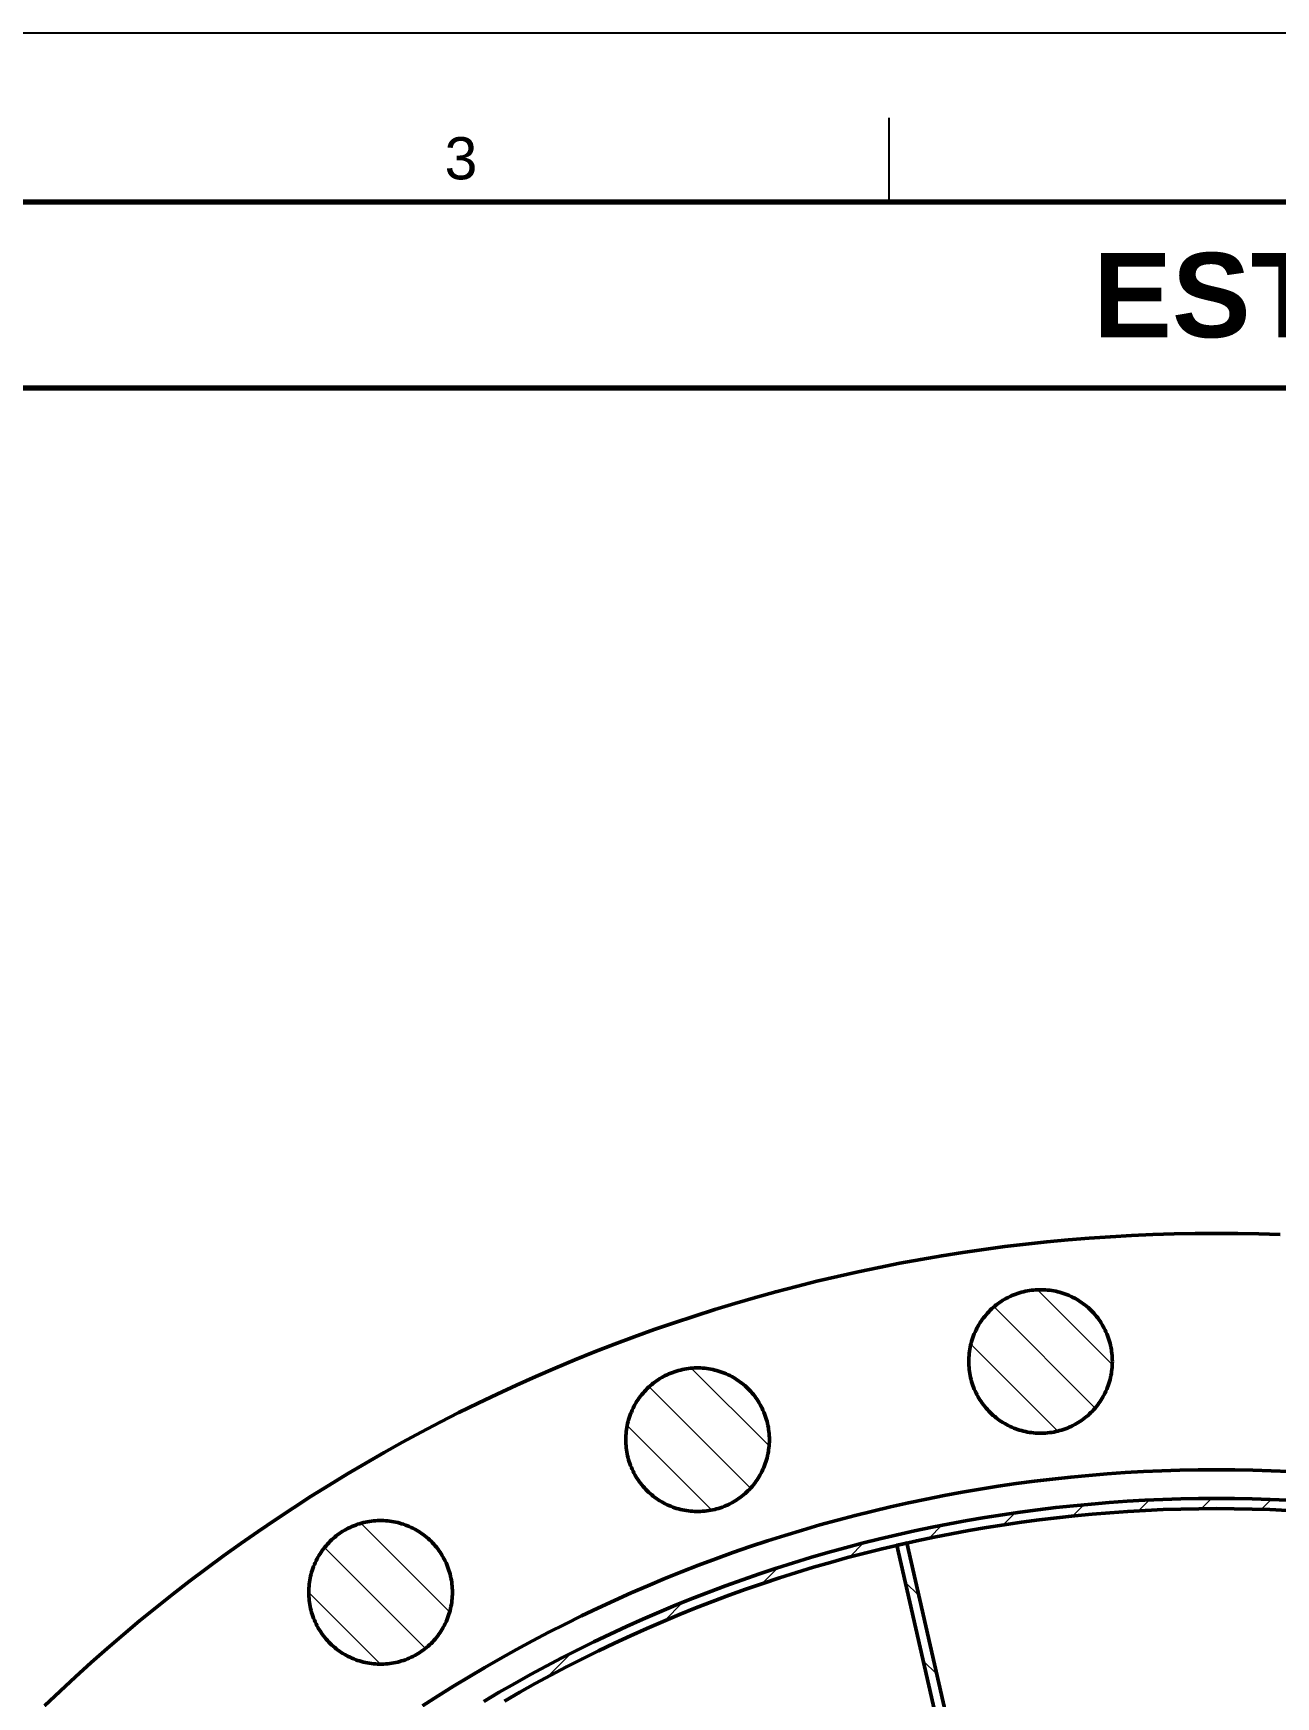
# Model space of a CAD drawing. Header units: millimetres. Extents: x 0 to 841, y 0 to 594.
# Drawn here: x 121.4 to 194.9, y 495.5 to 594 of the extents above; entities that cross this region are included whole.
import ezdxf
from ezdxf.enums import TextEntityAlignment as Align

# ---------------------------------------------------------------- set-up
doc = ezdxf.new("R2010")
doc.units = ezdxf.units.MM
for name, color, linetype, lineweight in [('ACH', 7, 'CONTINUOUS', 13), ('FINA', 7, 'CONTINUOUS', 25), ('MARCO', 7, 'CONTINUOUS', 70), ('TXT', 7, 'CONTINUOUS', 25), ('VIS', 7, 'CONTINUOUS', 50)]:
    doc.layers.add(name, color=color, linetype=linetype, lineweight=lineweight)
doc.styles.add('STD', font='LiberationSans-Regular.ttf')
doc.styles.add('STDB', font='LiberationSans-Bold.ttf')

msp = doc.modelspace()

# ---------------------------------------------------------------- hatches: boundary and pattern name
at = {"layer": 'ACH'}
h = msp.add_hatch(dxfattribs=at)
h.set_pattern_fill('ANSI31', scale=0.8, angle=90)
h.paths.add_polyline_path([(185.278, 515.364), (185.276, 515.244), (185.271, 515.124), (185.263, 515.004), (185.251, 514.884), (185.236, 514.765), (185.217, 514.646), (185.195, 514.528), (185.17, 514.41), (185.141, 514.294), (185.109, 514.178), (185.074, 514.063), (185.035, 513.949), (184.994, 513.836), (184.949, 513.724), (184.901, 513.614), (184.85, 513.505), (184.795, 513.398), (184.738, 513.292), (184.678, 513.188), (184.615, 513.085), (184.549, 512.985), (184.48, 512.886), (184.409, 512.789), (184.335, 512.695), (184.258, 512.602), (184.178, 512.512), (184.096, 512.424), (184.012, 512.338), (183.925, 512.255), (183.836, 512.174), (183.744, 512.096), (183.651, 512.02), (183.555, 511.947), (183.457, 511.877), (183.358, 511.81), (183.256, 511.745), (183.153, 511.684), (183.048, 511.625), (182.941, 511.57), (182.833, 511.517), (182.724, 511.467), (182.613, 511.421), (182.5, 511.378), (182.387, 511.338), (182.272, 511.301), (182.157, 511.267), (182.041, 511.237), (181.923, 511.21), (181.805, 511.186), (181.687, 511.166), (181.568, 511.149), (181.448, 511.135), (181.328, 511.125), (181.208, 511.118), (181.088, 511.115), (180.968, 511.115), (180.848, 511.118), (180.728, 511.125), (180.608, 511.135), (180.488, 511.149), (180.369, 511.166), (180.251, 511.186), (180.133, 511.21), (180.015, 511.237), (179.899, 511.267), (179.783, 511.301), (179.669, 511.338), (179.556, 511.378), (179.443, 511.421), (179.332, 511.467), (179.223, 511.517), (179.115, 511.57), (179.008, 511.625), (178.903, 511.684), (178.8, 511.745), (178.698, 511.81), (178.599, 511.877), (178.501, 511.947), (178.405, 512.02), (178.312, 512.096), (178.22, 512.174), (178.131, 512.255), (178.044, 512.338), (177.96, 512.424), (177.878, 512.512), (177.798, 512.602), (177.721, 512.695), (177.647, 512.789), (177.576, 512.886), (177.507, 512.985), (177.441, 513.085), (177.378, 513.188), (177.318, 513.292), (177.261, 513.398), (177.206, 513.505), (177.155, 513.614), (177.107, 513.724), (177.062, 513.836), (177.021, 513.949), (176.982, 514.063), (176.947, 514.178), (176.915, 514.294), (176.886, 514.41), (176.861, 514.528), (176.839, 514.646), (176.82, 514.765), (176.805, 514.884), (176.793, 515.004), (176.785, 515.124), (176.78, 515.244), (176.778, 515.364), (176.78, 515.485), (176.785, 515.605), (176.793, 515.725), (176.805, 515.845), (176.82, 515.964), (176.839, 516.083), (176.861, 516.201), (176.886, 516.319), (176.915, 516.435), (176.947, 516.551), (176.982, 516.666), (177.021, 516.78), (177.062, 516.893), (177.107, 517.005), (177.155, 517.115), (177.206, 517.224), (177.261, 517.331), (177.318, 517.437), (177.378, 517.541), (177.441, 517.644), (177.507, 517.744), (177.576, 517.843), (177.647, 517.94), (177.721, 518.034), (177.798, 518.127), (177.878, 518.217), (177.96, 518.305), (178.044, 518.391), (178.131, 518.474), (178.22, 518.555), (178.312, 518.633), (178.405, 518.709), (178.501, 518.781), (178.599, 518.852), (178.698, 518.919), (178.8, 518.983), (178.903, 519.045), (179.008, 519.104), (179.115, 519.159), (179.223, 519.212), (179.332, 519.262), (179.443, 519.308), (179.556, 519.351), (179.669, 519.391), (179.783, 519.428), (179.899, 519.462), (180.015, 519.492), (180.133, 519.519), (180.251, 519.543), (180.369, 519.563), (180.488, 519.58), (180.608, 519.594), (180.728, 519.604), (180.848, 519.611), (180.968, 519.614), (181.088, 519.614), (181.208, 519.611), (181.328, 519.604), (181.448, 519.594), (181.568, 519.58), (181.687, 519.563), (181.805, 519.543), (181.923, 519.519), (182.041, 519.492), (182.157, 519.462), (182.272, 519.428), (182.387, 519.391), (182.5, 519.351), (182.613, 519.308), (182.724, 519.262), (182.833, 519.212), (182.941, 519.159), (183.048, 519.104), (183.153, 519.045), (183.256, 518.983), (183.358, 518.919), (183.457, 518.852), (183.555, 518.781), (183.651, 518.709), (183.744, 518.633), (183.836, 518.555), (183.925, 518.474), (184.012, 518.391), (184.096, 518.305), (184.178, 518.217), (184.258, 518.127), (184.335, 518.034), (184.409, 517.94), (184.48, 517.843), (184.549, 517.744), (184.615, 517.644), (184.678, 517.541), (184.738, 517.437), (184.795, 517.331), (184.85, 517.224), (184.901, 517.115), (184.949, 517.005), (184.994, 516.893), (185.035, 516.78), (185.074, 516.666), (185.109, 516.551), (185.141, 516.435), (185.17, 516.319), (185.195, 516.201), (185.217, 516.083), (185.236, 515.964), (185.251, 515.845), (185.263, 515.725), (185.271, 515.605), (185.276, 515.485)])
h = msp.add_hatch(dxfattribs=at)
h.set_pattern_fill('ANSI31', scale=0.8, angle=90)
h.paths.add_polyline_path([(164.975, 510.73), (164.973, 510.61), (164.968, 510.49), (164.959, 510.37), (164.948, 510.25), (164.932, 510.131), (164.914, 510.012), (164.892, 509.894), (164.866, 509.776), (164.838, 509.659), (164.806, 509.544), (164.77, 509.429), (164.732, 509.315), (164.69, 509.202), (164.645, 509.09), (164.597, 508.98), (164.546, 508.871), (164.492, 508.764), (164.435, 508.658), (164.375, 508.554), (164.312, 508.451), (164.246, 508.351), (164.177, 508.252), (164.106, 508.155), (164.031, 508.06), (163.954, 507.968), (163.875, 507.878), (163.793, 507.79), (163.709, 507.704), (163.622, 507.621), (163.533, 507.54), (163.441, 507.462), (163.348, 507.386), (163.252, 507.313), (163.154, 507.243), (163.055, 507.176), (162.953, 507.111), (162.85, 507.05), (162.745, 506.991), (162.638, 506.935), (162.53, 506.883), (162.42, 506.833), (162.309, 506.787), (162.197, 506.744), (162.084, 506.704), (161.969, 506.667), (161.854, 506.633), (161.737, 506.603), (161.62, 506.576), (161.502, 506.552), (161.384, 506.532), (161.265, 506.515), (161.145, 506.501), (161.025, 506.491), (160.905, 506.484), (160.785, 506.481), (160.665, 506.481), (160.544, 506.484), (160.424, 506.491), (160.304, 506.501), (160.185, 506.515), (160.066, 506.532), (159.947, 506.552), (159.829, 506.576), (159.712, 506.603), (159.596, 506.633), (159.48, 506.667), (159.366, 506.704), (159.252, 506.744), (159.14, 506.787), (159.029, 506.833), (158.92, 506.883), (158.811, 506.935), (158.705, 506.991), (158.6, 507.05), (158.496, 507.111), (158.395, 507.176), (158.295, 507.243), (158.198, 507.313), (158.102, 507.386), (158.008, 507.462), (157.917, 507.54), (157.828, 507.621), (157.741, 507.704), (157.656, 507.79), (157.574, 507.878), (157.495, 507.968), (157.418, 508.06), (157.344, 508.155), (157.272, 508.252), (157.204, 508.351), (157.138, 508.451), (157.075, 508.554), (157.014, 508.658), (156.957, 508.764), (156.903, 508.871), (156.852, 508.98), (156.804, 509.09), (156.759, 509.202), (156.717, 509.315), (156.679, 509.429), (156.644, 509.544), (156.612, 509.659), (156.583, 509.776), (156.558, 509.894), (156.536, 510.012), (156.517, 510.131), (156.502, 510.25), (156.49, 510.37), (156.482, 510.49), (156.476, 510.61), (156.475, 510.73), (156.476, 510.851), (156.482, 510.971), (156.49, 511.091), (156.502, 511.211), (156.517, 511.33), (156.536, 511.449), (156.558, 511.567), (156.583, 511.684), (156.612, 511.801), (156.644, 511.917), (156.679, 512.032), (156.717, 512.146), (156.759, 512.259), (156.804, 512.371), (156.852, 512.481), (156.903, 512.59), (156.957, 512.697), (157.014, 512.803), (157.075, 512.907), (157.138, 513.01), (157.204, 513.11), (157.272, 513.209), (157.344, 513.306), (157.418, 513.4), (157.495, 513.493), (157.574, 513.583), (157.656, 513.671), (157.741, 513.757), (157.828, 513.84), (157.917, 513.921), (158.008, 513.999), (158.102, 514.074), (158.198, 514.147), (158.295, 514.218), (158.395, 514.285), (158.496, 514.349), (158.6, 514.411), (158.705, 514.47), (158.811, 514.525), (158.92, 514.578), (159.029, 514.628), (159.14, 514.674), (159.252, 514.717), (159.366, 514.757), (159.48, 514.794), (159.596, 514.828), (159.712, 514.858), (159.829, 514.885), (159.947, 514.909), (160.066, 514.929), (160.185, 514.946), (160.304, 514.96), (160.424, 514.97), (160.544, 514.977), (160.665, 514.98), (160.785, 514.98), (160.905, 514.977), (161.025, 514.97), (161.145, 514.96), (161.265, 514.946), (161.384, 514.929), (161.502, 514.909), (161.62, 514.885), (161.737, 514.858), (161.854, 514.828), (161.969, 514.794), (162.084, 514.757), (162.197, 514.717), (162.309, 514.674), (162.42, 514.628), (162.53, 514.578), (162.638, 514.525), (162.745, 514.47), (162.85, 514.411), (162.953, 514.349), (163.055, 514.285), (163.154, 514.218), (163.252, 514.147), (163.348, 514.074), (163.441, 513.999), (163.533, 513.921), (163.622, 513.84), (163.709, 513.757), (163.793, 513.671), (163.875, 513.583), (163.954, 513.493), (164.031, 513.4), (164.106, 513.306), (164.177, 513.209), (164.246, 513.11), (164.312, 513.01), (164.375, 512.907), (164.435, 512.803), (164.492, 512.697), (164.546, 512.59), (164.597, 512.481), (164.645, 512.371), (164.69, 512.259), (164.732, 512.146), (164.77, 512.032), (164.806, 511.917), (164.838, 511.801), (164.866, 511.684), (164.892, 511.567), (164.914, 511.449), (164.932, 511.33), (164.948, 511.211), (164.959, 511.091), (164.968, 510.971), (164.973, 510.851)])
h = msp.add_hatch(dxfattribs=at)
h.set_pattern_fill('ANSI31', scale=0.8)
h.paths.add_polyline_path([(275.741, 422.949), (275.73, 421.625), (275.699, 420.301), (275.647, 418.978), (275.574, 417.656), (275.481, 416.335), (275.367, 415.016), (275.232, 413.699), (275.076, 412.384), (274.9, 411.071), (274.703, 409.762), (274.485, 408.456), (274.247, 407.153), (273.989, 405.854), (273.71, 404.56), (273.411, 403.27), (273.092, 401.985), (272.753, 400.705), (272.393, 399.43), (272.014, 398.162), (271.615, 396.899), (271.196, 395.643), (270.757, 394.394), (270.299, 393.151), (269.821, 391.916), (269.324, 390.689), (268.807, 389.47), (268.272, 388.259), (267.718, 387.056), (267.144, 385.862), (266.553, 384.678), (265.942, 383.503), (265.313, 382.337), (264.666, 381.182), (264.001, 380.037), (263.318, 378.903), (262.618, 377.779), (261.899, 376.667), (261.164, 375.566), (260.411, 374.476), (259.641, 373.399), (258.854, 372.334), (258.051, 371.281), (257.231, 370.241), (256.395, 369.214), (255.543, 368.201), (254.675, 367.201), (253.792, 366.214), (252.893, 365.242), (251.979, 364.284), (251.05, 363.34), (250.106, 362.411), (249.148, 361.497), (248.176, 360.598), (247.189, 359.715), (246.189, 358.847), (245.176, 357.995), (244.149, 357.159), (243.109, 356.339), (242.056, 355.536), (240.991, 354.749), (239.914, 353.979), (238.824, 353.226), (237.723, 352.491), (236.611, 351.772), (235.487, 351.072), (234.353, 350.389), (233.208, 349.724), (232.053, 349.077), (230.887, 348.448), (229.712, 347.837), (228.528, 347.246), (227.334, 346.672), (226.131, 346.118), (224.92, 345.583), (223.701, 345.066), (222.474, 344.569), (221.239, 344.091), (219.996, 343.633), (218.747, 343.194), (217.491, 342.775), (216.228, 342.376), (214.96, 341.996), (213.685, 341.637), (212.405, 341.298), (211.12, 340.978), (209.83, 340.679), (208.536, 340.401), (207.237, 340.142), (205.934, 339.905), (204.628, 339.687), (203.319, 339.49), (202.006, 339.314), (200.691, 339.158), (199.374, 339.023), (198.055, 338.909), (196.734, 338.816), (195.412, 338.743), (194.089, 338.691), (192.765, 338.66), (191.441, 338.649), (190.117, 338.66), (188.793, 338.691), (187.47, 338.743), (186.147, 338.816), (184.827, 338.909), (183.507, 339.023), (182.19, 339.158), (180.875, 339.314), (179.563, 339.49), (178.253, 339.687), (176.947, 339.905), (175.644, 340.142), (174.346, 340.401), (173.051, 340.679), (171.761, 340.978), (170.476, 341.298), (169.196, 341.637), (167.922, 341.996), (166.653, 342.376), (165.391, 342.775), (164.134, 343.194), (162.885, 343.633), (161.643, 344.091), (160.408, 344.569), (159.18, 345.066), (157.961, 345.583), (156.75, 346.118), (155.547, 346.672), (154.354, 347.246), (153.169, 347.837), (151.994, 348.448), (150.829, 349.077), (149.674, 349.724), (148.528, 350.389), (147.394, 351.072), (146.27, 351.772), (145.158, 352.491), (144.057, 353.226), (142.968, 353.979), (141.89, 354.749), (140.825, 355.536), (139.773, 356.339), (138.733, 357.159), (137.706, 357.995), (136.692, 358.847), (135.692, 359.715), (134.706, 360.598), (133.733, 361.497), (132.775, 362.411), (131.832, 363.34), (130.903, 364.284), (129.989, 365.242), (129.09, 366.214), (128.206, 367.201), (127.338, 368.201), (126.486, 369.214), (125.65, 370.241), (124.831, 371.281), (124.027, 372.334), (123.241, 373.399), (122.471, 374.476), (121.718, 375.566), (120.982, 376.667), (120.264, 377.779), (119.563, 378.903), (118.88, 380.037), (118.215, 381.182), (117.568, 382.337), (116.939, 383.503), (116.329, 384.678), (115.737, 385.862), (115.164, 387.056), (114.609, 388.259), (114.074, 389.47), (113.558, 390.689), (113.061, 391.916), (112.583, 393.151), (112.124, 394.394), (111.686, 395.643), (111.267, 396.899), (110.867, 398.162), (110.488, 399.43), (110.128, 400.705), (109.789, 401.985), (109.47, 403.27), (109.171, 404.56), (108.892, 405.854), (108.634, 407.153), (108.396, 408.456), (108.179, 409.762), (107.982, 411.071), (107.805, 412.384), (107.65, 413.699), (107.515, 415.016), (107.401, 416.335), (107.307, 417.656), (107.234, 418.978), (107.182, 420.301), (107.151, 421.625), (107.141, 422.949), (107.151, 424.273), (107.182, 425.597), (107.234, 426.92), (107.307, 428.242), (107.401, 429.563), (107.515, 430.883), (107.65, 432.2), (107.805, 433.515), (107.982, 434.827), (108.179, 436.137), (108.396, 437.443), (108.634, 438.745), (108.892, 440.044), (109.171, 441.339), (109.47, 442.629), (109.789, 443.914), (110.128, 445.194), (110.488, 446.468), (110.867, 447.737), (111.267, 448.999), (111.686, 450.255), (112.124, 451.505), (112.583, 452.747), (113.061, 453.982), (113.558, 455.209), (114.074, 456.429), (114.609, 457.64), (115.164, 458.842), (115.737, 460.036), (116.329, 461.221), (116.939, 462.396), (117.568, 463.561), (118.215, 464.716), (118.88, 465.861), (119.563, 466.996), (120.264, 468.119), (120.982, 469.232), (121.718, 470.333), (122.471, 471.422), (123.241, 472.5), (124.027, 473.565), (124.831, 474.617), (125.65, 475.657), (126.486, 476.684), (127.338, 477.698), (128.206, 478.698), (129.09, 479.684), (129.989, 480.657), (130.903, 481.615), (131.832, 482.558), (132.775, 483.487), (133.733, 484.401), (134.706, 485.3), (135.692, 486.184), (136.692, 487.051), (137.706, 487.904), (138.733, 488.74), (139.773, 489.559), (140.825, 490.363), (141.89, 491.149), (142.968, 491.919), (144.057, 492.672), (145.158, 493.408), (146.27, 494.126), (147.394, 494.827), (148.528, 495.51), (149.674, 496.175), (150.829, 496.822), (151.994, 497.451), (153.169, 498.061), (154.354, 498.653), (155.547, 499.226), (156.75, 499.781), (157.961, 500.316), (159.18, 500.832), (160.408, 501.329), (161.643, 501.807), (162.885, 502.265), (164.134, 502.704), (165.391, 503.123), (166.653, 503.523), (167.922, 503.902), (169.196, 504.261), (170.476, 504.601), (171.761, 504.92), (173.051, 505.219), (174.346, 505.498), (175.644, 505.756), (176.947, 505.994), (178.253, 506.211), (179.563, 506.408), (180.875, 506.585), (182.19, 506.74), (183.507, 506.875), (184.827, 506.989), (186.147, 507.083), (187.47, 507.156), (188.793, 507.208), (190.117, 507.239), (191.441, 507.249), (192.765, 507.239), (194.089, 507.208), (195.412, 507.156), (196.734, 507.083), (198.055, 506.989), (199.374, 506.875), (200.691, 506.74), (202.006, 506.585), (203.319, 506.408), (204.628, 506.211), (205.934, 505.994), (207.237, 505.756), (208.536, 505.498), (209.83, 505.219), (211.12, 504.92), (212.405, 504.601), (213.685, 504.261), (214.96, 503.902), (216.228, 503.523), (217.491, 503.123), (218.747, 502.704), (219.996, 502.265), (221.239, 501.807), (222.474, 501.329), (223.701, 500.832), (224.92, 500.316), (226.131, 499.781), (227.334, 499.226), (228.528, 498.653), (229.712, 498.061), (230.887, 497.451), (232.053, 496.822), (233.208, 496.175), (234.353, 495.51), (235.487, 494.827), (236.611, 494.126), (237.723, 493.408), (238.824, 492.672), (239.914, 491.919), (240.991, 491.149), (242.056, 490.363), (243.109, 489.559), (244.149, 488.74), (245.176, 487.904), (246.189, 487.051), (247.189, 486.184), (248.176, 485.3), (249.148, 484.401), (250.106, 483.487), (251.05, 482.558), (251.979, 481.615), (252.893, 480.657), (253.792, 479.684), (254.675, 478.698), (255.543, 477.698), (256.395, 476.684), (257.231, 475.657), (258.051, 474.617), (258.854, 473.565), (259.641, 472.5), (260.411, 471.422), (261.164, 470.333), (261.899, 469.232), (262.618, 468.119), (263.318, 466.996), (264.001, 465.861), (264.666, 464.716), (265.313, 463.561), (265.942, 462.396), (266.553, 461.221), (267.144, 460.036), (267.718, 458.842), (268.272, 457.64), (268.807, 456.429), (269.324, 455.209), (269.821, 453.982), (270.299, 452.747), (270.757, 451.505), (271.196, 450.255), (271.615, 448.999), (272.014, 447.737), (272.393, 446.468), (272.753, 445.194), (273.092, 443.914), (273.411, 442.629), (273.71, 441.339), (273.989, 440.044), (274.247, 438.745), (274.485, 437.443), (274.703, 436.137), (274.9, 434.827), (275.076, 433.515), (275.232, 432.2), (275.367, 430.883), (275.481, 429.563), (275.574, 428.242), (275.647, 426.92), (275.699, 425.597), (275.73, 424.273)])
h.paths.add_polyline_path([(275.141, 422.949), (275.13, 424.264), (275.099, 425.578), (275.048, 426.892), (274.976, 428.205), (274.883, 429.516), (274.769, 430.826), (274.635, 432.134), (274.481, 433.44), (274.306, 434.743), (274.11, 436.043), (273.894, 437.34), (273.658, 438.633), (273.402, 439.923), (273.125, 441.208), (272.828, 442.489), (272.511, 443.765), (272.174, 445.035), (271.817, 446.301), (271.441, 447.56), (271.044, 448.814), (270.628, 450.061), (270.192, 451.302), (269.737, 452.535), (269.263, 453.761), (268.769, 454.98), (268.257, 456.191), (267.725, 457.393), (267.175, 458.587), (266.606, 459.772), (266.018, 460.948), (265.412, 462.115), (264.788, 463.272), (264.145, 464.419), (263.485, 465.556), (262.807, 466.682), (262.111, 467.798), (261.398, 468.902), (260.667, 469.996), (259.92, 471.077), (259.155, 472.147), (258.374, 473.204), (257.577, 474.25), (256.763, 475.282), (255.933, 476.302), (255.087, 477.308), (254.225, 478.301), (253.348, 479.28), (252.455, 480.246), (251.548, 481.197), (250.626, 482.134), (249.689, 483.056), (248.737, 483.964), (247.772, 484.856), (246.792, 485.734), (245.799, 486.595), (244.793, 487.441), (243.773, 488.271), (242.741, 489.085), (241.696, 489.883), (240.638, 490.664), (239.569, 491.428), (238.487, 492.176), (237.394, 492.906), (236.289, 493.619), (235.174, 494.315), (234.047, 494.993), (232.911, 495.654), (231.763, 496.296), (230.606, 496.92), (229.44, 497.526), (228.264, 498.114), (227.078, 498.683), (225.884, 499.234), (224.682, 499.765), (223.471, 500.278), (222.253, 500.772), (221.027, 501.246), (219.793, 501.701), (218.553, 502.137), (217.305, 502.553), (216.052, 502.949), (214.792, 503.326), (213.527, 503.683), (212.256, 504.02), (210.98, 504.337), (209.699, 504.633), (208.414, 504.91), (207.124, 505.167), (205.831, 505.403), (204.534, 505.619), (203.234, 505.814), (201.931, 505.989), (200.625, 506.144), (199.318, 506.278), (198.008, 506.391), (196.696, 506.484), (195.383, 506.556), (194.07, 506.608), (192.755, 506.639), (191.441, 506.649), (190.126, 506.639), (188.812, 506.608), (187.498, 506.556), (186.185, 506.484), (184.874, 506.391), (183.564, 506.278), (182.256, 506.144), (180.95, 505.989), (179.647, 505.814), (178.347, 505.619), (177.05, 505.403), (175.757, 505.167), (174.467, 504.91), (173.182, 504.633), (171.901, 504.337), (170.625, 504.02), (169.355, 503.683), (168.089, 503.326), (166.83, 502.949), (165.576, 502.553), (164.329, 502.137), (163.088, 501.701), (161.855, 501.246), (160.629, 500.772), (159.41, 500.278), (158.199, 499.765), (156.997, 499.234), (155.803, 498.683), (154.618, 498.114), (153.442, 497.526), (152.275, 496.92), (151.118, 496.296), (149.971, 495.654), (148.834, 494.993), (147.708, 494.315), (146.592, 493.619), (145.487, 492.906), (144.394, 492.176), (143.313, 491.428), (142.243, 490.664), (141.186, 489.883), (140.14, 489.085), (139.108, 488.271), (138.088, 487.441), (137.082, 486.595), (136.089, 485.734), (135.11, 484.856), (134.144, 483.964), (133.193, 483.056), (132.256, 482.134), (131.334, 481.197), (130.426, 480.246), (129.534, 479.28), (128.656, 478.301), (127.795, 477.308), (126.949, 476.302), (126.119, 475.282), (125.305, 474.25), (124.507, 473.204), (123.726, 472.147), (122.962, 471.077), (122.214, 469.996), (121.484, 468.902), (120.77, 467.798), (120.075, 466.682), (119.397, 465.556), (118.736, 464.419), (118.094, 463.272), (117.469, 462.115), (116.863, 460.948), (116.276, 459.772), (115.707, 458.587), (115.156, 457.393), (114.625, 456.191), (114.112, 454.98), (113.618, 453.761), (113.144, 452.535), (112.689, 451.302), (112.253, 450.061), (111.837, 448.814), (111.441, 447.56), (111.064, 446.301), (110.707, 445.035), (110.37, 443.765), (110.053, 442.489), (109.756, 441.208), (109.48, 439.923), (109.223, 438.633), (108.987, 437.34), (108.771, 436.043), (108.576, 434.743), (108.401, 433.44), (108.246, 432.134), (108.112, 430.826), (107.999, 429.516), (107.906, 428.205), (107.834, 426.892), (107.782, 425.578), (107.751, 424.264), (107.741, 422.949), (107.751, 421.635), (107.782, 420.32), (107.834, 419.006), (107.906, 417.694), (107.999, 416.382), (108.112, 415.072), (108.246, 413.764), (108.401, 412.459), (108.576, 411.156), (108.771, 409.856), (108.987, 408.559), (109.223, 407.265), (109.48, 405.976), (109.756, 404.691), (110.053, 403.41), (110.37, 402.134), (110.707, 400.863), (111.064, 399.598), (111.441, 398.338), (111.837, 397.085), (112.253, 395.837), (112.689, 394.597), (113.144, 393.363), (113.618, 392.137), (114.112, 390.919), (114.625, 389.708), (115.156, 388.505), (115.707, 387.312), (116.276, 386.126), (116.863, 384.95), (117.469, 383.784), (118.094, 382.626), (118.736, 381.479), (119.397, 380.342), (120.075, 379.216), (120.77, 378.101), (121.484, 376.996), (122.214, 375.903), (122.962, 374.821), (123.726, 373.752), (124.507, 372.694), (125.305, 371.649), (126.119, 370.616), (126.949, 369.597), (127.795, 368.59), (128.656, 367.597), (129.534, 366.618), (130.426, 365.653), (131.334, 364.701), (132.256, 363.764), (133.193, 362.842), (134.144, 361.935), (135.11, 361.042), (136.089, 360.165), (137.082, 359.303), (138.088, 358.457), (139.108, 357.627), (140.14, 356.813), (141.186, 356.016), (142.243, 355.235), (143.313, 354.47), (144.394, 353.723), (145.487, 352.992), (146.592, 352.279), (147.708, 351.583), (148.834, 350.905), (149.971, 350.245), (151.118, 349.602), (152.275, 348.978), (153.442, 348.372), (154.618, 347.784), (155.803, 347.215), (156.997, 346.665), (158.199, 346.133), (159.41, 345.621), (160.629, 345.127), (161.855, 344.653), (163.088, 344.198), (164.329, 343.762), (165.576, 343.346), (166.83, 342.949), (168.089, 342.573), (169.355, 342.216), (170.625, 341.879), (171.901, 341.562), (173.182, 341.265), (174.467, 340.988), (175.757, 340.732), (177.05, 340.496), (178.347, 340.28), (179.647, 340.084), (180.95, 339.909), (182.256, 339.755), (183.564, 339.621), (184.874, 339.507), (186.185, 339.414), (187.498, 339.342), (188.812, 339.291), (190.126, 339.26), (191.441, 339.249), (192.755, 339.26), (194.07, 339.291), (195.383, 339.342), (196.696, 339.414), (198.008, 339.507), (199.318, 339.621), (200.625, 339.755), (201.931, 339.909), (203.234, 340.084), (204.534, 340.28), (205.831, 340.496), (207.124, 340.732), (208.414, 340.988), (209.699, 341.265), (210.98, 341.562), (212.256, 341.879), (213.527, 342.216), (214.792, 342.573), (216.052, 342.949), (217.305, 343.346), (218.553, 343.762), (219.793, 344.198), (221.027, 344.653), (222.253, 345.127), (223.471, 345.621), (224.682, 346.133), (225.884, 346.665), (227.078, 347.215), (228.264, 347.784), (229.44, 348.372), (230.606, 348.978), (231.763, 349.602), (232.911, 350.245), (234.047, 350.905), (235.174, 351.583), (236.289, 352.279), (237.394, 352.992), (238.487, 353.723), (239.569, 354.47), (240.638, 355.235), (241.696, 356.016), (242.741, 356.813), (243.773, 357.627), (244.793, 358.457), (245.799, 359.303), (246.792, 360.165), (247.772, 361.042), (248.737, 361.935), (249.689, 362.842), (250.626, 363.764), (251.548, 364.701), (252.455, 365.653), (253.348, 366.618), (254.225, 367.597), (255.087, 368.59), (255.933, 369.597), (256.763, 370.616), (257.577, 371.649), (258.374, 372.694), (259.155, 373.752), (259.92, 374.821), (260.667, 375.903), (261.398, 376.996), (262.111, 378.101), (262.807, 379.216), (263.485, 380.342), (264.145, 381.479), (264.788, 382.626), (265.412, 383.784), (266.018, 384.95), (266.606, 386.126), (267.175, 387.312), (267.725, 388.505), (268.257, 389.708), (268.769, 390.919), (269.263, 392.137), (269.737, 393.363), (270.192, 394.597), (270.628, 395.837), (271.044, 397.085), (271.441, 398.338), (271.817, 399.598), (272.174, 400.863), (272.511, 402.134), (272.828, 403.41), (273.125, 404.691), (273.402, 405.976), (273.658, 407.265), (273.894, 408.559), (274.11, 409.856), (274.306, 411.156), (274.481, 412.459), (274.635, 413.764), (274.769, 415.072), (274.883, 416.382), (274.976, 417.694), (275.048, 419.006), (275.099, 420.32), (275.13, 421.635)], flags=16)
h = msp.add_hatch(dxfattribs=at)
h.set_pattern_fill('ANSI31', scale=0.8, angle=90)
h.paths.add_polyline_path([(146.212, 501.695), (146.21, 501.574), (146.205, 501.454), (146.196, 501.334), (146.184, 501.214), (146.169, 501.095), (146.151, 500.976), (146.129, 500.858), (146.103, 500.741), (146.075, 500.624), (146.043, 500.508), (146.007, 500.393), (145.969, 500.279), (145.927, 500.166), (145.882, 500.054), (145.834, 499.944), (145.783, 499.835), (145.729, 499.728), (145.672, 499.622), (145.612, 499.518), (145.549, 499.415), (145.483, 499.315), (145.414, 499.216), (145.343, 499.119), (145.268, 499.025), (145.191, 498.932), (145.112, 498.842), (145.03, 498.754), (144.946, 498.668), (144.859, 498.585), (144.77, 498.504), (144.678, 498.426), (144.585, 498.35), (144.489, 498.278), (144.391, 498.207), (144.292, 498.14), (144.19, 498.076), (144.087, 498.014), (143.982, 497.955), (143.875, 497.9), (143.767, 497.847), (143.657, 497.797), (143.546, 497.751), (143.434, 497.708), (143.321, 497.668), (143.206, 497.631), (143.091, 497.597), (142.974, 497.567), (142.857, 497.54), (142.739, 497.516), (142.621, 497.496), (142.502, 497.479), (142.382, 497.465), (142.262, 497.455), (142.142, 497.448), (142.022, 497.445), (141.902, 497.445), (141.781, 497.448), (141.661, 497.455), (141.541, 497.465), (141.422, 497.479), (141.303, 497.496), (141.184, 497.516), (141.066, 497.54), (140.949, 497.567), (140.833, 497.597), (140.717, 497.631), (140.603, 497.668), (140.489, 497.708), (140.377, 497.751), (140.266, 497.797), (140.156, 497.847), (140.048, 497.9), (139.942, 497.955), (139.837, 498.014), (139.733, 498.076), (139.632, 498.14), (139.532, 498.207), (139.435, 498.278), (139.339, 498.35), (139.245, 498.426), (139.154, 498.504), (139.065, 498.585), (138.978, 498.668), (138.893, 498.754), (138.811, 498.842), (138.732, 498.932), (138.655, 499.025), (138.581, 499.119), (138.509, 499.216), (138.441, 499.315), (138.375, 499.415), (138.312, 499.518), (138.251, 499.622), (138.194, 499.728), (138.14, 499.835), (138.089, 499.944), (138.041, 500.054), (137.996, 500.166), (137.954, 500.279), (137.916, 500.393), (137.881, 500.508), (137.849, 500.624), (137.82, 500.741), (137.795, 500.858), (137.773, 500.976), (137.754, 501.095), (137.739, 501.214), (137.727, 501.334), (137.719, 501.454), (137.713, 501.574), (137.712, 501.695), (137.713, 501.815), (137.719, 501.935), (137.727, 502.055), (137.739, 502.175), (137.754, 502.294), (137.773, 502.413), (137.795, 502.531), (137.82, 502.649), (137.849, 502.766), (137.881, 502.881), (137.916, 502.996), (137.954, 503.11), (137.996, 503.223), (138.041, 503.335), (138.089, 503.445), (138.14, 503.554), (138.194, 503.661), (138.251, 503.767), (138.312, 503.871), (138.375, 503.974), (138.441, 504.074), (138.509, 504.173), (138.581, 504.27), (138.655, 504.365), (138.732, 504.457), (138.811, 504.547), (138.893, 504.635), (138.978, 504.721), (139.065, 504.804), (139.154, 504.885), (139.245, 504.963), (139.339, 505.039), (139.435, 505.112), (139.532, 505.182), (139.632, 505.249), (139.733, 505.314), (139.837, 505.375), (139.942, 505.434), (140.048, 505.49), (140.156, 505.542), (140.266, 505.592), (140.377, 505.638), (140.489, 505.681), (140.603, 505.721), (140.717, 505.758), (140.833, 505.792), (140.949, 505.822), (141.066, 505.849), (141.184, 505.873), (141.303, 505.893), (141.422, 505.91), (141.541, 505.924), (141.661, 505.934), (141.781, 505.941), (141.902, 505.944), (142.022, 505.944), (142.142, 505.941), (142.262, 505.934), (142.382, 505.924), (142.502, 505.91), (142.621, 505.893), (142.739, 505.873), (142.857, 505.849), (142.974, 505.822), (143.091, 505.792), (143.206, 505.758), (143.321, 505.721), (143.434, 505.681), (143.546, 505.638), (143.657, 505.592), (143.767, 505.542), (143.875, 505.49), (143.982, 505.434), (144.087, 505.375), (144.19, 505.314), (144.292, 505.249), (144.391, 505.182), (144.489, 505.112), (144.585, 505.039), (144.678, 504.963), (144.77, 504.885), (144.859, 504.804), (144.946, 504.721), (145.03, 504.635), (145.112, 504.547), (145.191, 504.457), (145.268, 504.365), (145.343, 504.27), (145.414, 504.173), (145.483, 504.074), (145.549, 503.974), (145.612, 503.871), (145.672, 503.767), (145.729, 503.661), (145.783, 503.554), (145.834, 503.445), (145.882, 503.335), (145.927, 503.223), (145.969, 503.11), (146.007, 502.996), (146.043, 502.881), (146.075, 502.766), (146.103, 502.649), (146.129, 502.531), (146.151, 502.413), (146.169, 502.294), (146.184, 502.175), (146.196, 502.055), (146.205, 501.935), (146.21, 501.815)])
h = msp.add_hatch(dxfattribs=at)
h.set_pattern_fill('ANSI31', scale=0.8, angle=90)
h.paths.add_polyline_path([(173.108, 504.617), (178.538, 480.829), (177.953, 480.696), (172.523, 504.483), (172.596, 504.5), (172.669, 504.517), (172.743, 504.534), (172.816, 504.551), (172.889, 504.567), (172.962, 504.584), (173.035, 504.6), (173.108, 504.617)])

# ---------------------------------------------------------------- linework, layer by layer
at = {"layer": 'FINA'}
msp.add_line((172.062, 584), (172.062, 589), dxfattribs=at)
msp.add_lwpolyline([(0, 0), (841, 0), (841, 594), (0, 594)], close=True, dxfattribs=at)
at = {"layer": 'MARCO'}
for points in [[(20, 10), (831, 10), (831, 584), (20, 584)], [(20, 573), (831, 573), (831, 584), (20, 584)]]:
    msp.add_lwpolyline(points, close=True, dxfattribs=at)
at = {"layer": 'VIS'}
for points in [[(195.21, 522.878), (193.954, 522.918), (192.697, 522.941), (191.441, 522.949), (190.184, 522.941), (188.928, 522.918), (187.672, 522.878), (186.416, 522.823), (185.162, 522.752), (183.908, 522.665), (182.656, 522.563), (181.405, 522.444), (180.155, 522.31), (178.907, 522.161), (177.662, 521.995), (176.418, 521.814), (175.177, 521.618), (173.938, 521.406), (172.703, 521.178), (171.47, 520.935), (170.24, 520.676), (169.014, 520.402), (167.791, 520.112), (166.572, 519.808), (165.357, 519.487), (164.145, 519.152), (162.939, 518.801), (161.737, 518.436), (160.539, 518.055), (159.346, 517.659), (158.159, 517.248), (156.976, 516.823), (155.799, 516.382), (154.628, 515.927), (153.463, 515.457), (152.303, 514.972), (151.15, 514.473), (150.003, 513.96), (148.863, 513.432), (147.729, 512.89), (146.602, 512.333), (145.483, 511.763), (144.37, 511.178), (143.265, 510.58), (142.168, 509.968), (141.078, 509.342), (139.997, 508.702), (138.923, 508.049), (137.858, 507.382), (136.801, 506.702), (135.753, 506.009), (134.714, 505.303), (133.683, 504.583), (132.662, 503.851), (131.65, 503.106), (130.648, 502.348), (129.655, 501.578), (128.672, 500.795), (127.698, 500.001), (126.735, 499.193), (125.782, 498.374), (124.839, 497.543), (123.907, 496.701), (122.986, 495.846), (122.075, 494.98)], [(185.278, 515.364), (185.276, 515.244), (185.271, 515.124), (185.263, 515.004), (185.251, 514.884), (185.236, 514.765), (185.217, 514.646), (185.195, 514.528), (185.17, 514.41), (185.141, 514.294), (185.109, 514.178), (185.074, 514.063), (185.035, 513.949), (184.994, 513.836), (184.949, 513.724), (184.901, 513.614), (184.85, 513.505), (184.795, 513.398), (184.738, 513.292), (184.678, 513.188), (184.615, 513.085), (184.549, 512.985), (184.48, 512.886), (184.409, 512.789), (184.335, 512.695), (184.258, 512.602), (184.178, 512.512), (184.096, 512.424), (184.012, 512.338), (183.925, 512.255), (183.836, 512.174), (183.744, 512.096), (183.651, 512.02), (183.555, 511.947), (183.457, 511.877), (183.358, 511.81), (183.256, 511.745), (183.153, 511.684), (183.048, 511.625), (182.941, 511.57), (182.833, 511.517), (182.724, 511.467), (182.613, 511.421), (182.5, 511.378), (182.387, 511.338), (182.272, 511.301), (182.157, 511.267), (182.041, 511.237), (181.923, 511.21), (181.805, 511.186), (181.687, 511.166), (181.568, 511.149), (181.448, 511.135), (181.328, 511.125), (181.208, 511.118), (181.088, 511.115), (180.968, 511.115), (180.848, 511.118), (180.728, 511.125), (180.608, 511.135), (180.488, 511.149), (180.369, 511.166), (180.251, 511.186), (180.133, 511.21), (180.015, 511.237), (179.899, 511.267), (179.783, 511.301), (179.669, 511.338), (179.556, 511.378), (179.443, 511.421), (179.332, 511.467), (179.223, 511.517), (179.115, 511.57), (179.008, 511.625), (178.903, 511.684), (178.8, 511.745), (178.698, 511.81), (178.599, 511.877), (178.501, 511.947), (178.405, 512.02), (178.312, 512.096), (178.22, 512.174), (178.131, 512.255), (178.044, 512.338), (177.96, 512.424), (177.878, 512.512), (177.798, 512.602), (177.721, 512.695), (177.647, 512.789), (177.576, 512.886), (177.507, 512.985), (177.441, 513.085), (177.378, 513.188), (177.318, 513.292), (177.261, 513.398), (177.206, 513.505), (177.155, 513.614), (177.107, 513.724), (177.062, 513.836), (177.021, 513.949), (176.982, 514.063), (176.947, 514.178), (176.915, 514.294), (176.886, 514.41), (176.861, 514.528), (176.839, 514.646), (176.82, 514.765), (176.805, 514.884), (176.793, 515.004), (176.785, 515.124), (176.78, 515.244), (176.778, 515.364), (176.78, 515.485), (176.785, 515.605), (176.793, 515.725), (176.805, 515.845), (176.82, 515.964), (176.839, 516.083), (176.861, 516.201), (176.886, 516.319), (176.915, 516.435), (176.947, 516.551), (176.982, 516.666), (177.021, 516.78), (177.062, 516.893), (177.107, 517.005), (177.155, 517.115), (177.206, 517.224), (177.261, 517.331), (177.318, 517.437), (177.378, 517.541), (177.441, 517.644), (177.507, 517.744), (177.576, 517.843), (177.647, 517.94), (177.721, 518.034), (177.798, 518.127), (177.878, 518.217), (177.96, 518.305), (178.044, 518.391), (178.131, 518.474), (178.22, 518.555), (178.312, 518.633), (178.405, 518.709), (178.501, 518.781), (178.599, 518.852), (178.698, 518.919), (178.8, 518.983), (178.903, 519.045), (179.008, 519.104), (179.115, 519.159), (179.223, 519.212), (179.332, 519.262), (179.443, 519.308), (179.556, 519.351), (179.669, 519.391), (179.783, 519.428), (179.899, 519.462), (180.015, 519.492), (180.133, 519.519), (180.251, 519.543), (180.369, 519.563), (180.488, 519.58), (180.608, 519.594), (180.728, 519.604), (180.848, 519.611), (180.968, 519.614), (181.088, 519.614), (181.208, 519.611), (181.328, 519.604), (181.448, 519.594), (181.568, 519.58), (181.687, 519.563), (181.805, 519.543), (181.923, 519.519), (182.041, 519.492), (182.157, 519.462), (182.272, 519.428), (182.387, 519.391), (182.5, 519.351), (182.613, 519.308), (182.724, 519.262), (182.833, 519.212), (182.941, 519.159), (183.048, 519.104), (183.153, 519.045), (183.256, 518.983), (183.358, 518.919), (183.457, 518.852), (183.555, 518.781), (183.651, 518.709), (183.744, 518.633), (183.836, 518.555), (183.925, 518.474), (184.012, 518.391), (184.096, 518.305), (184.178, 518.217), (184.258, 518.127), (184.335, 518.034), (184.409, 517.94), (184.48, 517.843), (184.549, 517.744), (184.615, 517.644), (184.678, 517.541), (184.738, 517.437), (184.795, 517.331), (184.85, 517.224), (184.901, 517.115), (184.949, 517.005), (184.994, 516.893), (185.035, 516.78), (185.074, 516.666), (185.109, 516.551), (185.141, 516.435), (185.17, 516.319), (185.195, 516.201), (185.217, 516.083), (185.236, 515.964), (185.251, 515.845), (185.263, 515.725), (185.271, 515.605), (185.276, 515.485), (185.278, 515.364)], [(164.975, 510.73), (164.973, 510.61), (164.968, 510.49), (164.959, 510.37), (164.948, 510.25), (164.932, 510.131), (164.914, 510.012), (164.892, 509.894), (164.866, 509.776), (164.838, 509.659), (164.806, 509.544), (164.77, 509.429), (164.732, 509.315), (164.69, 509.202), (164.645, 509.09), (164.597, 508.98), (164.546, 508.871), (164.492, 508.764), (164.435, 508.658), (164.375, 508.554), (164.312, 508.451), (164.246, 508.351), (164.177, 508.252), (164.106, 508.155), (164.031, 508.06), (163.954, 507.968), (163.875, 507.878), (163.793, 507.79), (163.709, 507.704), (163.622, 507.621), (163.533, 507.54), (163.441, 507.462), (163.348, 507.386), (163.252, 507.313), (163.154, 507.243), (163.055, 507.176), (162.953, 507.111), (162.85, 507.05), (162.745, 506.991), (162.638, 506.935), (162.53, 506.883), (162.42, 506.833), (162.309, 506.787), (162.197, 506.744), (162.084, 506.704), (161.969, 506.667), (161.854, 506.633), (161.737, 506.603), (161.62, 506.576), (161.502, 506.552), (161.384, 506.532), (161.265, 506.515), (161.145, 506.501), (161.025, 506.491), (160.905, 506.484), (160.785, 506.481), (160.665, 506.481), (160.544, 506.484), (160.424, 506.491), (160.304, 506.501), (160.185, 506.515), (160.066, 506.532), (159.947, 506.552), (159.829, 506.576), (159.712, 506.603), (159.596, 506.633), (159.48, 506.667), (159.366, 506.704), (159.252, 506.744), (159.14, 506.787), (159.029, 506.833), (158.92, 506.883), (158.811, 506.935), (158.705, 506.991), (158.6, 507.05), (158.496, 507.111), (158.395, 507.176), (158.295, 507.243), (158.198, 507.313), (158.102, 507.386), (158.008, 507.462), (157.917, 507.54), (157.828, 507.621), (157.741, 507.704), (157.656, 507.79), (157.574, 507.878), (157.495, 507.968), (157.418, 508.06), (157.344, 508.155), (157.272, 508.252), (157.204, 508.351), (157.138, 508.451), (157.075, 508.554), (157.014, 508.658), (156.957, 508.764), (156.903, 508.871), (156.852, 508.98), (156.804, 509.09), (156.759, 509.202), (156.717, 509.315), (156.679, 509.429), (156.644, 509.544), (156.612, 509.659), (156.583, 509.776), (156.558, 509.894), (156.536, 510.012), (156.517, 510.131), (156.502, 510.25), (156.49, 510.37), (156.482, 510.49), (156.476, 510.61), (156.475, 510.73), (156.476, 510.851), (156.482, 510.971), (156.49, 511.091), (156.502, 511.211), (156.517, 511.33), (156.536, 511.449), (156.558, 511.567), (156.583, 511.684), (156.612, 511.801), (156.644, 511.917), (156.679, 512.032), (156.717, 512.146), (156.759, 512.259), (156.804, 512.371), (156.852, 512.481), (156.903, 512.59), (156.957, 512.697), (157.014, 512.803), (157.075, 512.907), (157.138, 513.01), (157.204, 513.11), (157.272, 513.209), (157.344, 513.306), (157.418, 513.4), (157.495, 513.493), (157.574, 513.583), (157.656, 513.671), (157.741, 513.757), (157.828, 513.84), (157.917, 513.921), (158.008, 513.999), (158.102, 514.074), (158.198, 514.147), (158.295, 514.218), (158.395, 514.285), (158.496, 514.349), (158.6, 514.411), (158.705, 514.47), (158.811, 514.525), (158.92, 514.578), (159.029, 514.628), (159.14, 514.674), (159.252, 514.717), (159.366, 514.757), (159.48, 514.794), (159.596, 514.828), (159.712, 514.858), (159.829, 514.885), (159.947, 514.909), (160.066, 514.929), (160.185, 514.946), (160.304, 514.96), (160.424, 514.97), (160.544, 514.977), (160.665, 514.98), (160.785, 514.98), (160.905, 514.977), (161.025, 514.97), (161.145, 514.96), (161.265, 514.946), (161.384, 514.929), (161.502, 514.909), (161.62, 514.885), (161.737, 514.858), (161.854, 514.828), (161.969, 514.794), (162.084, 514.757), (162.197, 514.717), (162.309, 514.674), (162.42, 514.628), (162.53, 514.578), (162.638, 514.525), (162.745, 514.47), (162.85, 514.411), (162.953, 514.349), (163.055, 514.285), (163.154, 514.218), (163.252, 514.147), (163.348, 514.074), (163.441, 513.999), (163.533, 513.921), (163.622, 513.84), (163.709, 513.757), (163.793, 513.671), (163.875, 513.583), (163.954, 513.493), (164.031, 513.4), (164.106, 513.306), (164.177, 513.209), (164.246, 513.11), (164.312, 513.01), (164.375, 512.907), (164.435, 512.803), (164.492, 512.697), (164.546, 512.59), (164.597, 512.481), (164.645, 512.371), (164.69, 512.259), (164.732, 512.146), (164.77, 512.032), (164.806, 511.917), (164.838, 511.801), (164.866, 511.684), (164.892, 511.567), (164.914, 511.449), (164.932, 511.33), (164.948, 511.211), (164.959, 511.091), (164.968, 510.971), (164.973, 510.851), (164.975, 510.73)], [(195.762, 508.841), (194.682, 508.888), (193.602, 508.922), (192.521, 508.942), (191.441, 508.949), (190.36, 508.942), (189.279, 508.922), (188.199, 508.888), (187.12, 508.841), (186.041, 508.78), (184.963, 508.705), (183.885, 508.617), (182.81, 508.515), (181.735, 508.4), (180.662, 508.271), (179.591, 508.129), (178.521, 507.973), (177.454, 507.804), (176.389, 507.622), (175.326, 507.426), (174.266, 507.217), (173.208, 506.994), (172.153, 506.759), (171.102, 506.51), (170.053, 506.247), (169.008, 505.972), (167.967, 505.684), (166.929, 505.382), (165.895, 505.068), (164.865, 504.74), (163.84, 504.4), (162.818, 504.046), (161.801, 503.68), (160.789, 503.302), (159.782, 502.91), (158.78, 502.506), (157.783, 502.089), (156.791, 501.66), (155.804, 501.218), (154.824, 500.764), (153.849, 500.298), (152.88, 499.82), (151.917, 499.329), (150.96, 498.826), (150.01, 498.312), (149.066, 497.785), (148.129, 497.247), (147.199, 496.697), (146.276, 496.135), (145.36, 495.561), (144.451, 494.977)], [(148.073, 495.239), (148.985, 495.778), (149.904, 496.306), (150.829, 496.822), (151.76, 497.326), (152.698, 497.819), (153.642, 498.3), (154.592, 498.769), (155.547, 499.226), (156.509, 499.671), (157.476, 500.104), (158.448, 500.525), (159.425, 500.933), (160.408, 501.329), (161.395, 501.713), (162.387, 502.085), (163.384, 502.443), (164.385, 502.79), (165.391, 503.123), (166.4, 503.444), (167.414, 503.753), (168.431, 504.048), (169.452, 504.331), (170.476, 504.601), (171.504, 504.858), (172.535, 505.102), (173.568, 505.333), (174.605, 505.551), (175.644, 505.756), (176.686, 505.948), (177.73, 506.127), (178.777, 506.293), (179.825, 506.445), (180.875, 506.585), (181.927, 506.711), (182.98, 506.824), (184.035, 506.923), (185.091, 507.01), (186.147, 507.083), (187.205, 507.143), (188.263, 507.189), (189.322, 507.223), (190.381, 507.243), (191.441, 507.249), (192.5, 507.243), (193.559, 507.223), (194.618, 507.189), (195.676, 507.143)], [(149.287, 495.26), (150.199, 495.784), (151.118, 496.296), (152.043, 496.797), (152.974, 497.286), (153.911, 497.764), (154.854, 498.229), (155.803, 498.683), (156.757, 499.125), (157.717, 499.555), (158.683, 499.973), (159.653, 500.378), (160.629, 500.772), (161.609, 501.153), (162.594, 501.521), (163.584, 501.878), (164.578, 502.221), (165.576, 502.553), (166.578, 502.871), (167.585, 503.178), (168.595, 503.471), (169.608, 503.752), (170.625, 504.02), (171.646, 504.275), (172.669, 504.517), (173.696, 504.747), (174.725, 504.963), (175.757, 505.167), (176.791, 505.357), (177.828, 505.535), (178.867, 505.699), (179.908, 505.851), (180.95, 505.989), (181.995, 506.115), (183.04, 506.227), (184.088, 506.326), (185.136, 506.411), (186.185, 506.484), (187.235, 506.544), (188.286, 506.59), (189.337, 506.623), (190.389, 506.643), (191.441, 506.649), (192.492, 506.643), (193.544, 506.623), (194.595, 506.59), (195.646, 506.544)], [(146.212, 501.695), (146.21, 501.574), (146.205, 501.454), (146.196, 501.334), (146.184, 501.214), (146.169, 501.095), (146.151, 500.976), (146.129, 500.858), (146.103, 500.741), (146.075, 500.624), (146.043, 500.508), (146.007, 500.393), (145.969, 500.279), (145.927, 500.166), (145.882, 500.054), (145.834, 499.944), (145.783, 499.835), (145.729, 499.728), (145.672, 499.622), (145.612, 499.518), (145.549, 499.415), (145.483, 499.315), (145.414, 499.216), (145.343, 499.119), (145.268, 499.025), (145.191, 498.932), (145.112, 498.842), (145.03, 498.754), (144.946, 498.668), (144.859, 498.585), (144.77, 498.504), (144.678, 498.426), (144.585, 498.35), (144.489, 498.278), (144.391, 498.207), (144.292, 498.14), (144.19, 498.076), (144.087, 498.014), (143.982, 497.955), (143.875, 497.9), (143.767, 497.847), (143.657, 497.797), (143.546, 497.751), (143.434, 497.708), (143.321, 497.668), (143.206, 497.631), (143.091, 497.597), (142.974, 497.567), (142.857, 497.54), (142.739, 497.516), (142.621, 497.496), (142.502, 497.479), (142.382, 497.465), (142.262, 497.455), (142.142, 497.448), (142.022, 497.445), (141.902, 497.445), (141.781, 497.448), (141.661, 497.455), (141.541, 497.465), (141.422, 497.479), (141.303, 497.496), (141.184, 497.516), (141.066, 497.54), (140.949, 497.567), (140.833, 497.597), (140.717, 497.631), (140.603, 497.668), (140.489, 497.708), (140.377, 497.751), (140.266, 497.797), (140.156, 497.847), (140.048, 497.9), (139.942, 497.955), (139.837, 498.014), (139.733, 498.076), (139.632, 498.14), (139.532, 498.207), (139.435, 498.278), (139.339, 498.35), (139.245, 498.426), (139.154, 498.504), (139.065, 498.585), (138.978, 498.668), (138.893, 498.754), (138.811, 498.842), (138.732, 498.932), (138.655, 499.025), (138.581, 499.119), (138.509, 499.216), (138.441, 499.315), (138.375, 499.415), (138.312, 499.518), (138.251, 499.622), (138.194, 499.728), (138.14, 499.835), (138.089, 499.944), (138.041, 500.054), (137.996, 500.166), (137.954, 500.279), (137.916, 500.393), (137.881, 500.508), (137.849, 500.624), (137.82, 500.741), (137.795, 500.858), (137.773, 500.976), (137.754, 501.095), (137.739, 501.214), (137.727, 501.334), (137.719, 501.454), (137.713, 501.574), (137.712, 501.695), (137.713, 501.815), (137.719, 501.935), (137.727, 502.055), (137.739, 502.175), (137.754, 502.294), (137.773, 502.413), (137.795, 502.531), (137.82, 502.649), (137.849, 502.766), (137.881, 502.881), (137.916, 502.996), (137.954, 503.11), (137.996, 503.223), (138.041, 503.335), (138.089, 503.445), (138.14, 503.554), (138.194, 503.661), (138.251, 503.767), (138.312, 503.871), (138.375, 503.974), (138.441, 504.074), (138.509, 504.173), (138.581, 504.27), (138.655, 504.365), (138.732, 504.457), (138.811, 504.547), (138.893, 504.635), (138.978, 504.721), (139.065, 504.804), (139.154, 504.885), (139.245, 504.963), (139.339, 505.039), (139.435, 505.112), (139.532, 505.182), (139.632, 505.249), (139.733, 505.314), (139.837, 505.375), (139.942, 505.434), (140.048, 505.49), (140.156, 505.542), (140.266, 505.592), (140.377, 505.638), (140.489, 505.681), (140.603, 505.721), (140.717, 505.758), (140.833, 505.792), (140.949, 505.822), (141.066, 505.849), (141.184, 505.873), (141.303, 505.893), (141.422, 505.91), (141.541, 505.924), (141.661, 505.934), (141.781, 505.941), (141.902, 505.944), (142.022, 505.944), (142.142, 505.941), (142.262, 505.934), (142.382, 505.924), (142.502, 505.91), (142.621, 505.893), (142.739, 505.873), (142.857, 505.849), (142.974, 505.822), (143.091, 505.792), (143.206, 505.758), (143.321, 505.721), (143.434, 505.681), (143.546, 505.638), (143.657, 505.592), (143.767, 505.542), (143.875, 505.49), (143.982, 505.434), (144.087, 505.375), (144.19, 505.314), (144.292, 505.249), (144.391, 505.182), (144.489, 505.112), (144.585, 505.039), (144.678, 504.963), (144.77, 504.885), (144.859, 504.804), (144.946, 504.721), (145.03, 504.635), (145.112, 504.547), (145.191, 504.457), (145.268, 504.365), (145.343, 504.27), (145.414, 504.173), (145.483, 504.074), (145.549, 503.974), (145.612, 503.871), (145.672, 503.767), (145.729, 503.661), (145.783, 503.554), (145.834, 503.445), (145.882, 503.335), (145.927, 503.223), (145.969, 503.11), (146.007, 502.996), (146.043, 502.881), (146.075, 502.766), (146.103, 502.649), (146.129, 502.531), (146.151, 502.413), (146.169, 502.294), (146.184, 502.175), (146.196, 502.055), (146.205, 501.935), (146.21, 501.815), (146.212, 501.695)], [(172.523, 504.483), (172.621, 504.506), (172.718, 504.528), (172.816, 504.551), (172.913, 504.573), (173.011, 504.595), (173.108, 504.617)], [(177.953, 480.696), (172.523, 504.483)], [(178.538, 480.829), (173.108, 504.617)]]:
    msp.add_lwpolyline(points, dxfattribs=at)

# ---------------------------------------------------------------- texts
at = {"layer": 'TXT'}
for s, height, style, p in [('3', 2.5, 'STD', (146.719, 586.6)), ('ESTOS PLANOS NO SON VÁLIDOS PARA FABRICACIÓN HASTA SU REVISIÓN Y APROBACIÓN POR UN INGENIERO CALCULISTA HABILITADO.', 5, 'STDB', (425.5, 578.5))]:
    msp.add_text(s, height=height, dxfattribs=dict(at, style=style)).set_placement(p, align=Align.MIDDLE_CENTER)

doc.saveas('drawing.dxf')
